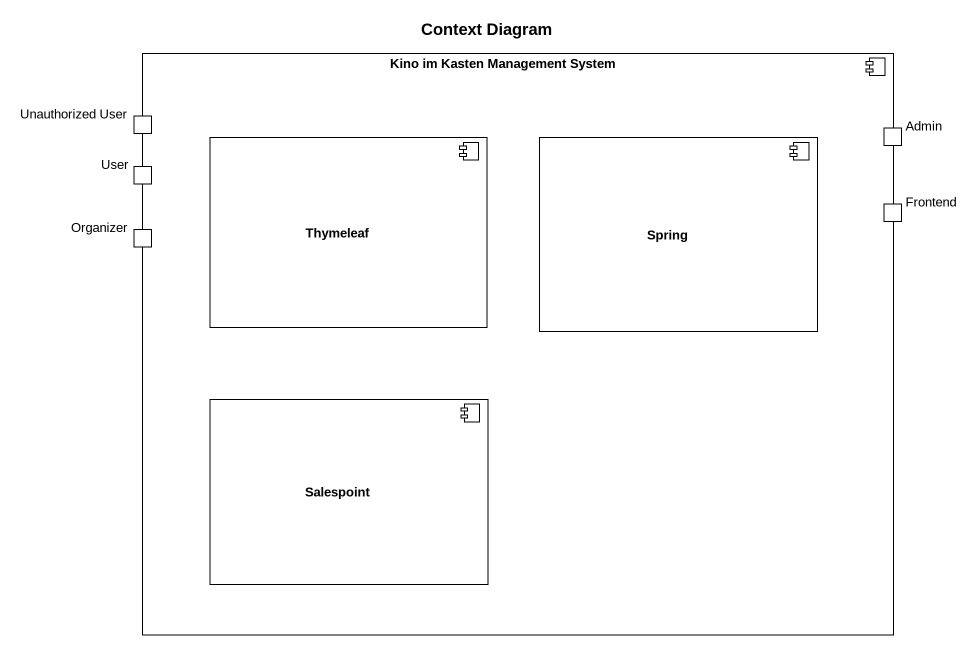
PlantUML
@startuml
title Context Diagram
component "Kino im Kasten Management System" as Kino_im_Kasten_Management {
  port "Unauthorized User" as Unauthorized_User
  port User
  component Thymeleaf
  component Spring
  port Admin
  port Organizer
  port Frontend
  component Salespoint
}
@enduml
